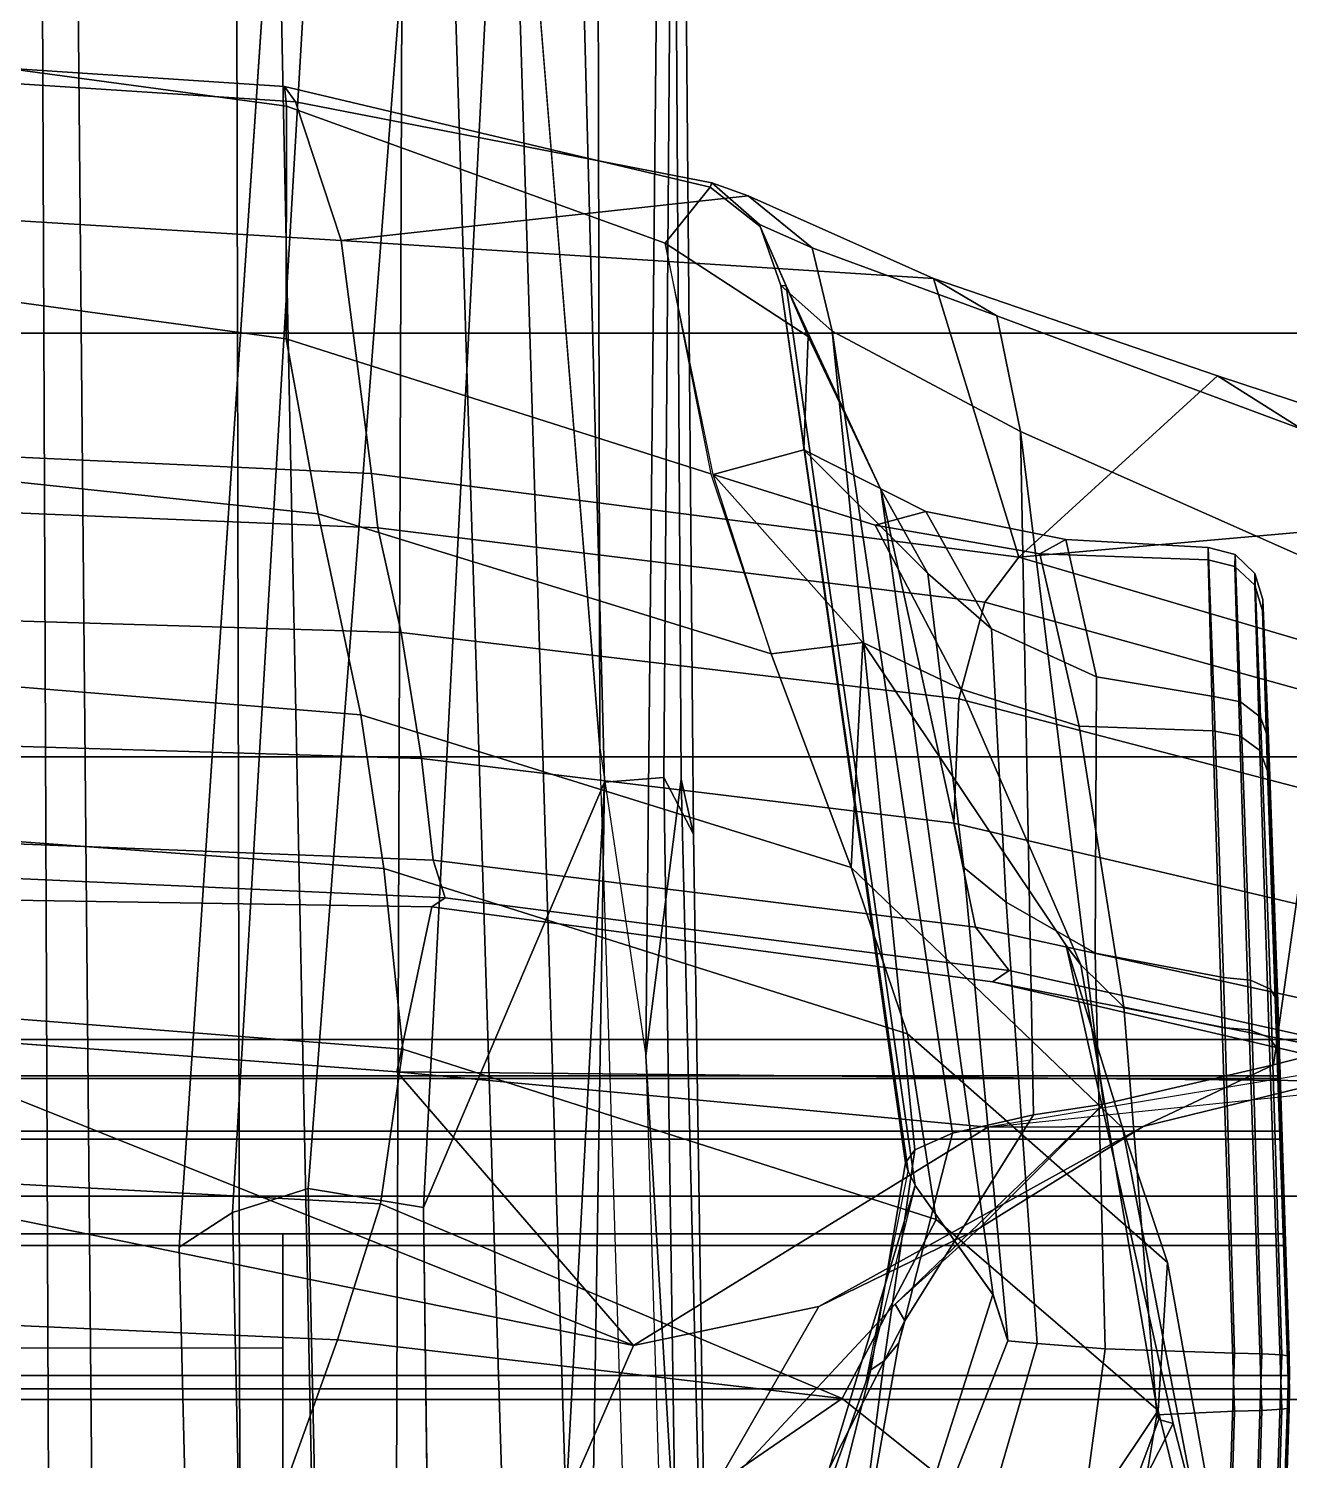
# Model space of a CAD drawing. Extents: x -14.5 to 14.5, y -12.2 to 16.5.
# Drawn here: x 0.127 to 0.995, y 10.612 to 11.598 of the extents above; entities that cross this region are included whole.
import ezdxf

# ---------------------------------------------------------------- set-up
doc = ezdxf.new("R2010")
doc.units = 0
doc.header["$MEASUREMENT"] = 0
for name, color, linetype in [('BASE', 253, 'Continuous'), ('FABRICBACK', 82, 'Continuous'), ('SEAT-FRAME', 253, 'Continuous')]:
    doc.layers.add(name, color=color, linetype=linetype)

msp = doc.modelspace()

# ---------------------------------------------------------------- linework, layer by layer
at = {"layer": 'BASE'}
for points in [[(0.2478900013470593, 2.1333653032749, 7.085042230486437), (0.4957033734084462, 2.059616532162011, 7.03385751870681), (0.2465388313036101, 14.26835936138463, 4.393414251403755), (0.1367189807757541, 14.23123980565077, 4.434443678313954)], [(0.7196497407209677, 2.077399278740813, 6.916789747575223), (0.3531707126361425, 13.7662903815928, 4.466401808659299), (0.2465388313036101, 14.26835936138463, 4.393414251403755), (0.4957033734084462, 2.059616532162011, 7.03385751870681)], [(0.1226995968996789, 2.163526475311073, 7.097346175942931), (0.2478900013470593, 2.1333653032749, 7.085042230486437), (0.1367189807757541, 14.23123980565077, 4.434443678313954), (0.0006598380487048416, 14.24908977631048, 4.440485442585469)], [(0.7196497407209677, 2.077399278740813, 6.916789747575223), (0.7534661102513951, 2.231927668957951, 6.844213937815226), (0.4567511273476157, 11.88046905733449, 4.803875592118146), (0.3531707126361425, 13.7662903815928, 4.466401808659299)], [(0.4509109208894984, 1.813248184352574, 6.010345677864649), (0.3482518869689102, 1.397997127873509, 4.566283941224896), (0.3888675337202017, 13.11630469765896, 3.441675238561032), (0.2302573195536297, 10.7590725288602, 4.233128316374888)], [(0.2903095949404815, 1.423063801336525, 4.44043403593534), (0.2671927196137176, 13.04925460849063, 3.355957120983675), (0.3888675337202017, 13.11630469765896, 3.441675238561032), (0.3482518869689102, 1.397997127873509, 4.566283941224896)], [(0.2903095949404815, 1.423063801336525, 4.44043403593534), (0.1765124483482623, 1.465201436992174, 4.372259426295926), (0.1306396501061045, 13.03331854695796, 3.300768374885109), (0.2671927196137176, 13.04925460849063, 3.355957120983675)], [(0.4567511273476157, 11.88046905733449, 4.803875592118146), (0.51997865014323, 11.10275366531926, 4.925034146290869), (0.5158771779790641, 13.04699271588595, 4.511028712487445)], [(0.51997865014323, 11.10275366531926, 4.925034146290869), (0.5517085707984961, 10.89077438925159, 4.941948911354444), (0.5710600852213474, 12.81306280022324, 4.491910875890056), (0.5158771779790641, 13.04699271588595, 4.511028712487445)], [(0, 1.465201436992174, 4.372259426295926), (0, 13.03853257375124, 3.286101786853777), (0.1306396501061045, 13.03331854695796, 3.300768374885109), (0.1765124483482623, 1.465201436992174, 4.372259426295926)], [(0.5517085707984961, 10.89077438925159, 4.941948911354444), (0.5761383146309527, 11.08136454451767, 4.84719706361048), (0.5719811725247155, 11.75050118279466, 4.687545802992503), (0.5710600852213474, 12.81306280022324, 4.491910875890056)], [(0.2669646952840594, 10.78286589914364, 4.43560230512017), (0.2302573195536297, 10.7590725288602, 4.233128316374888), (0.3095624266369441, 11.93768861325958, 3.837401777467932), (0.3267995645333031, 11.79819073666181, 4.231782351872567)], [(0.398594728475075, 10.78620337704274, 4.675404441968084), (0.3192566272197155, 10.79933184460822, 4.561216431831809), (0.4026739390183707, 11.88675795697804, 4.364611781854677), (0.4557988994772586, 11.89089274423281, 4.44705363072589)], [(0.398594728475075, 10.78620337704274, 4.675404441968084), (0.4557988994772586, 11.89089274423281, 4.44705363072589), (0.5038445308979362, 11.81935445907448, 4.511771143145694), (0.5232248688810159, 11.07926873493648, 4.691882744800381)], [(0.2669646952840594, 10.78286589914364, 4.43560230512017), (0.3267995645333031, 11.79819073666181, 4.231782351872567), (0.4026739390183707, 11.88675795697804, 4.364611781854677), (0.3192566272197155, 10.79933184460822, 4.561216431831809)], [(0.8006149674897642, 2.240939650157202, 6.790551326641634), (0.51997865014323, 11.10275366531926, 4.925034146290869), (0.4567511273476157, 11.88046905733449, 4.803875592118146), (0.7534661102513951, 2.231927668957951, 6.844213937815226)], [(0.5232248688810159, 11.07926873493648, 4.691882744800381), (0.5038445308979362, 11.81935445907448, 4.511771143145694), (0.5693156882873041, 11.77777438785449, 4.597393367548847), (0.5641631602035773, 11.08241047212948, 4.733477644861722)], [(0.5846145112552108, 11.04337700726865, 4.798721828297772), (0.5641631602035773, 11.08241047212948, 4.733477644861722), (0.5693156882873041, 11.77777438785449, 4.597393367548847), (0.5782458019248224, 11.75834662847234, 4.658191122898103)], [(0.5846145112552108, 11.04337700726865, 4.798721828297772), (0.5782458019248224, 11.75834662847234, 4.658191122898103), (0.5719811725247155, 11.75050118279466, 4.687545802992503), (0.5761383146309527, 11.08136454451767, 4.84719706361048)], [(0.5517085707984961, 10.89077438925159, 4.941948911354444), (0.8197235360613604, 2.236348640866993, 6.743529070636527), (0.8006149674897642, 2.240939650157202, 6.790551326641634), (0.51997865014323, 11.10275366531926, 4.925034146290869)], [(0.5641631602035773, 11.08241047212948, 4.733477644861722), (0.5774609854948949, 10.20251645431426, 4.922297730762153), (0.5067541967233069, 10.03681700359346, 4.902018795884914), (0.5232248688810159, 11.07926873493648, 4.691882744800381)], [(0.5641631602035773, 11.08241047212948, 4.733477644861722), (0.5846145112552108, 11.04337700726865, 4.798721828297772), (0.5977248443833787, 10.19130980459124, 4.963214952772574), (0.5774609854948949, 10.20251645431426, 4.922297730762153)], [(0.4165655895355371, 9.367495493459785, 4.971667770026016), (0.398594728475075, 10.78620337704274, 4.675404441968084), (0.5232248688810159, 11.07926873493648, 4.691882744800381), (0.4382201421476566, 9.49188674068671, 4.994762818506587)], [(0.5232248688810159, 11.07926873493648, 4.691882744800381), (0.5067541967233069, 10.03681700359346, 4.902018795884914), (0.4382201421476566, 9.49188674068671, 4.994762818506587)], [(0.6006810356985852, 10.07077307316695, 5.065581410563397), (0.5761383146309527, 11.08136454451767, 4.84719706361048), (0.5517085707984961, 10.89077438925159, 4.941948911354444), (0.6006810356985852, 10.07077307316695, 5.065581410563397)], [(0.5977248443833787, 10.19130980459124, 4.963214952772574), (0.5846145112552108, 11.04337700726865, 4.798721828297772), (0.5761383146309527, 11.08136454451767, 4.84719706361048), (0.6006810356985852, 10.07077307316695, 5.065581410563397)], [(0.6006810356985852, 10.07077307316695, 5.065581410563397), (0.5517085707984961, 10.89077438925159, 4.941948911354444), (0.8197235360613604, 2.236348640866993, 6.743529070636527), (0.8242082102015047, 2.232390328808833, 6.697270499962286)], [(0.5108464408995701, 1.927181138417154, 6.373218300833315), (0.4638273978100642, 1.916271065521698, 6.232114460714428), (0.2669646952840594, 10.78286589914364, 4.43560230512017), (0.3192566272197155, 10.79933184460822, 4.561216431831809)], [(0.5108464408995701, 1.927181138417154, 6.373218300833315), (0.3192566272197155, 10.79933184460822, 4.561216431831809), (0.398594728475075, 10.78620337704274, 4.675404441968084), (0.5102116337705525, 1.974617613391388, 6.515494113715675)], [(0.4509109208894984, 1.813248184352574, 6.010345677864649), (0.2302573195536297, 10.7590725288602, 4.233128316374888), (0.2669646952840594, 10.78286589914364, 4.43560230512017), (0.4638273978100642, 1.916271065521698, 6.232114460714428)]]:
    msp.add_3dface(points, dxfattribs=at)
at = {"layer": 'FABRICBACK'}
for points in [[(-6.7905376036029, 11.38847236868088, 39.21988010205726), (6.790537605263921, 11.38847236769038, 39.21988010205726), (5.78461578733743, 11.63926850825112, 39.42017501076097), (-5.784615785640312, 11.63926850909485, 39.42017501076097)], [(-6.7905376036029, 11.38847236868088, 39.21988010205726), (-7.79870041449567, 11.0966716575075, 38.9819967156661), (7.798700416113775, 11.09667165636967, 38.9819967156661), (6.790537605263921, 11.38847236769038, 39.21988010205726)], [(-8.385686063260323, 10.90206214470464, 38.79328580136203), (8.385686064850347, 10.90206214348149, 38.79328580136203), (7.798700416113775, 11.09667165636967, 38.9819967156661), (-7.79870041449567, 11.0966716575075, 38.9819967156661)], [(-8.385686063260323, 10.90206214470464, 38.79328580136203), (-8.684506175371439, 10.79406068994774, 38.6684935040802), (8.684506176946002, 10.79406068868104, 38.6684935040802), (8.385686064850347, 10.90206214348149, 38.79328580136203)], [(-9.04199877871963, 10.65401715055771, 38.47739420506551), (9.041998780273389, 10.65401714923894, 38.47739420506551), (8.684506176946002, 10.79406068868104, 38.6684935040802), (-8.684506175371439, 10.79406068994774, 38.6684935040802)], [(-9.04199877871963, 10.65401715055771, 38.47739420506551), (-9.283617345537095, 10.55223308487444, 38.31802327720524), (9.283617347076415, 10.55223308352049, 38.31802327720524), (9.041998780273389, 10.65401714923894, 38.47739420506551)]]:
    msp.add_3dface(points, dxfattribs=at)
at = {"layer": 'SEAT-FRAME'}
for points in [[(0.302952011645516, 11.55815324219316, 22.94178493554787), (0.3041623570934462, 11.5446984913662, 21.56993268412756), (0, 11.58588915562495, 21.56407213334282), (0, 11.57817293164919, 22.94575092865878)], [(0.3041623570934462, 11.5446984913662, 21.56993268412756), (0.3040442625882633, 11.38438243955949, 20.32247058001676), (0, 11.42577584809248, 20.31364256563992), (0, 11.58588915562495, 21.56407213334282)], [(0, 11.57817293164919, 22.94575092865878), (0, 11.56796286395877, 23.18344984916232), (0.3104687100303636, 11.54761412040307, 23.18370061103352), (0.302952011645516, 11.55815324219316, 22.94178493554787)], [(0.3104687100303636, 11.54761412040307, 23.18370061103352), (-1.693933882052079e-11, 11.56796286395775, 23.18344984916226), (2.048365490736614e-05, 11.47311986737486, 24.33452857887389), (0.3418185289629037, 11.45216829032995, 24.35488715993827)], [(0.5972641443612474, 11.49187667685658, 23.18438099373881), (0.5959568732808975, 11.48900473308527, 22.93480557490503), (0.302952011645516, 11.55815324219316, 22.94178493554787), (0.3104687100303636, 11.54761412040307, 23.18370061103352)], [(0.5959568732808975, 11.48900473308527, 22.93480557490503), (0.5649454431998038, 11.45048562359773, 21.57459002493206), (0.3041623570934462, 11.5446984913662, 21.56993268412756), (0.302952011645516, 11.55815324219316, 22.94178493554787)], [(0.3418185289629037, 11.45216829032995, 24.35488715993827), (0.6222995974818559, 11.48290273581375, 23.61271622987223), (0.5972641443612474, 11.49187667685658, 23.18438099373881), (0.3104687100303636, 11.54761412040307, 23.18370061103352)], [(0.5649454431998038, 11.45048562359773, 21.57459002493206), (0.5964554501916837, 11.29154896881641, 20.34238890455677), (0.3040442625882633, 11.38438243955949, 20.32247058001676), (0.3041623570934462, 11.5446984913662, 21.56993268412756)], [(0.6304723879372318, 11.46174961974435, 22.93739650857239), (0.6634152174171959, 11.38607632709494, 21.58115806490352), (0.5649454431998038, 11.45048562359773, 21.57459002493206), (0.5959568755897635, 11.48900473241429, 22.93480557503054)], [(0.6300791406391681, 11.46327783335192, 23.18352617465663), (0.6304723879372318, 11.46174961974435, 22.93739650857239), (0.5959568755897635, 11.48900473241429, 22.93480557503054), (0.5972641443612474, 11.49187667685658, 23.18438099373881)], [(0.6661885942795607, 11.44709812251028, 23.59946940348701), (0.6300791406391681, 11.46327783335192, 23.18352617465663), (0.5972641443612474, 11.49187667685658, 23.18438099373881), (0.6222995974818559, 11.48290273581375, 23.61271622987223)], [(0.3418185289629037, 11.45216829032995, 24.35488715993827), (0.7498544072743698, 11.42602610429083, 24.12269849235727), (0.6222995974818559, 11.48290273581375, 23.61271622987223)], [(0.7933349445660269, 11.40033114807034, 24.04297956926277), (0.6661885942795607, 11.44709812251028, 23.59946940348701), (0.6222995974818559, 11.48290273581375, 23.61271622987223), (0.7498544072743698, 11.42602610429083, 24.12269849235727)], [(0.3418185289629037, 11.45216829032995, 24.35488715993827), (2.048365490736614e-05, 11.47311986737486, 24.33452857887389), (-2.842170943040401e-12, 11.30855610522565, 25.47785534207955), (0.3627166440049336, 11.29179395808876, 25.51936594342183)], [(0.6800869626552526, 11.38973977272576, 23.58834697918999), (0.6447915748950663, 11.42126350063938, 23.18302579537098), (0.6300791406391681, 11.46327783335192, 23.18352617465663), (0.6661885942795607, 11.44709812251028, 23.59946940348701)], [(0.6447915748950663, 11.42126350063938, 23.18302579537098), (0.6483815755861997, 11.42096956956772, 22.94013500609802), (0.6304723879372318, 11.46174961974435, 22.93739650857239), (0.6300791406391681, 11.46327783335192, 23.18352617465663)], [(0.6483815755861997, 11.42096956956772, 22.94013500609802), (0.7136077832618639, 11.28072123842946, 21.59756952028644), (0.6634152174171959, 11.38607632709494, 21.58115806490352), (0.6304723879372318, 11.46174961974435, 22.93739650857239)], [(0.8086363234831992, 11.23407026816005, 25.66453630397527), (0.7498544072743698, 11.42602610429083, 24.12269849235727), (0.3418185289629037, 11.45216829032995, 24.35488715993827), (0.3627166440049336, 11.29179395808876, 25.51936594342183)], [(0.6634152174171959, 11.38607632709494, 21.58115806490352), (0.6605344165947145, 11.30813119947305, 20.67280673700557), (0.5979838990100461, 11.29114423286092, 20.34332906762725), (0.5649454431998038, 11.45048562359773, 21.57459002493206)], [(0.809779887099694, 11.32070774028443, 23.99677334518768), (0.6800869626552526, 11.38973977272576, 23.58834697918999), (0.6661885942795607, 11.44709812251028, 23.59946940348701), (0.7933349445660269, 11.40033114807034, 24.04297956926277)], [(0.3040442625882633, 11.38438243955949, 20.32247058001676), (0.3260437473923616, 11.26399644762421, 19.81651880660851), (0, 11.29848447264146, 19.80382718780007), (0, 11.42577584809248, 20.31364256563992)], [(0.6800869626552526, 11.38973977272576, 23.58834697918999), (0.7368944219409173, 10.82604131087004, 23.41867909971634), (0.7305883838344016, 10.81701983361813, 23.25742832754551), (0.6447915766208325, 11.42126350094634, 23.18302579517822)], [(0.7323453947640246, 10.81123912196722, 23.15401806121193), (0.737236071756854, 10.80135965961307, 22.97737467533361), (0.6483816752165694, 11.42096958858122, 22.94013501845129), (0.6447915766208325, 11.42126350094634, 23.18302579517822)], [(0.6447915766208325, 11.42126350094634, 23.18302579517822), (0.7305883838344016, 10.81701983361813, 23.25742832754551), (0.7323453947640246, 10.81123912196722, 23.15401806121193)], [(0.737236071756854, 10.80135965961307, 22.97737467533361), (0.7908101866617017, 10.72617892964348, 21.63316586430042), (0.713561758327387, 11.28082857641368, 21.59823455243608), (0.6483816753941483, 11.42096958868353, 22.94013500796038)], [(1.003868012932003, 11.32197967543868, 24.39200726835347), (0.7933349443164843, 11.40033114838366, 24.04297956943671), (0.7498544072743698, 11.42602610429083, 24.12269849235727), (0.9453877373895239, 11.35894231023326, 24.47748858119493)], [(0.8086363234831992, 11.23407026816005, 25.66453630397527), (0.9453877373895239, 11.35894231023326, 24.47748858119493), (0.7498544072743698, 11.42602610429083, 24.12269849235727)], [(1.031624377178105, 11.22210207607407, 24.35685848046845), (0.8097798956760016, 11.32070773675196, 23.99677336400507), (0.7933349443164843, 11.40033114838366, 24.04297956943671), (1.003868012932003, 11.32197967543868, 24.39200726835347)], [(0.8097798734047501, 11.32070773613646, 23.99677332765245), (0.8186834859386067, 10.85000046141556, 23.84695193058596), (0.7629479726886075, 10.83742764795898, 23.62222587916338), (0.6800869626552526, 11.38973977272576, 23.58834697918999)], [(0.6800869626552526, 11.38973977272576, 23.58834697918999), (0.7629479726886075, 10.83742764795898, 23.62222587916338), (0.7368944219409173, 10.82604131087004, 23.41867909971634)], [(0.5964554501916837, 11.29154896881641, 20.34238890455677), (0.6381205973838746, 11.16747886636205, 19.84842284450244), (0.3260437473923616, 11.26399644762421, 19.81651880660851), (0.3040442625882633, 11.38438243955949, 20.32247058001676)], [(0.713561758327387, 11.28082857641368, 21.59823455243608), (0.7459530725817558, 11.22287117661301, 20.98881193654759), (0.6605344165947145, 11.30813119947305, 20.67280673700557), (0.6634152174171959, 11.38607632709494, 21.58115806490352)], [(0.8086363234831992, 11.23407026816005, 25.66453630397527), (1.215676888829933, 11.27018869612925, 24.78105649343817), (0.9453877373895239, 11.35894231023326, 24.47748858119493)], [(1.281253856481499, 11.20973596289207, 24.6896103837781), (1.003868012932003, 11.32197967543868, 24.39200726835347), (0.9453877373895239, 11.35894231023326, 24.47748858119493), (1.215676888829933, 11.27018869612925, 24.78105649343817)], [(1.031624377178105, 11.22210207607407, 24.35685848046845), (0.9839016033891426, 10.88457917381879, 24.21252562099048), (0.8668769881002163, 10.8573677921836, 23.97879214312351), (0.8097798956760016, 11.32070773675196, 23.99677336400507)], [(0.8097798956760016, 11.32070773675196, 23.99677336400507), (0.8668769881002163, 10.8573677921836, 23.97879214312351), (0.8186834859386067, 10.85000046141556, 23.84695193058596)], [(0.362713467933645, 11.29178963879195, 25.51936601478585), (-2.842170943040401e-12, 11.30855610522855, 25.47785534208001), (-2.387423592153937e-12, 11.26953132171781, 25.55516288539204), (0.3670595930653917, 11.2544476107056, 25.59884510234141)], [(0.5979838990100461, 11.29114423286092, 20.34332906762725), (0.6605344165947145, 11.30813119947305, 20.67280673700557), (0.7444662893175291, 11.26562621382072, 20.64867575957268), (0.7096875596953396, 11.25617216301112, 20.35946992147095)], [(0.6605344165947145, 11.30813119947305, 20.67280673700557), (0.7459530725817558, 11.22287117661301, 20.98881193654759), (0.7897881459954306, 11.18482250754016, 20.93333528130793), (0.7444662893175291, 11.26562621382072, 20.64867575957268)], [(0.3260437473923616, 11.26399644762421, 19.81651880660851), (0.3553943237183717, 11.12560600656758, 19.3854763186757), (0, 11.15458754256201, 19.37174792238525), (0, 11.29848447264146, 19.80382718780007)], [(0.8086149545628132, 11.23403729279289, 25.66456256558897), (0.362713467933645, 11.29178963879195, 25.51936601478585), (0.3670595930653917, 11.2544476107056, 25.59884510234141), (0.7852612895864013, 11.2031049538877, 25.74188296233663)], [(0.7012316900210749, 11.1754545590735, 20.04515416388878), (0.5979838990100461, 11.29114423286092, 20.34332906762725), (0.7096875596953396, 11.25617216301112, 20.35946992147095), (0.7688718999230559, 11.14333142546059, 20.10679337381831)], [(0.7012316900210749, 11.1754545590735, 20.04515416388878), (0.6381205973838746, 11.16747886636205, 19.84842284450244), (0.5979838990100461, 11.29114423286092, 20.34332906762725)], [(0.7908101866617017, 10.72617892964348, 21.63316586430042), (0.8010279071542072, 10.69444261721503, 21.39215407360885), (0.770645851679717, 11.02053254994712, 21.25968281659468), (0.713561758327387, 11.28082857641368, 21.59823455243608)], [(0.713561758327387, 11.28082857641368, 21.59823455243608), (0.770645851679717, 11.02053254994712, 21.25968281659468), (0.7459530725817558, 11.22287117661301, 20.98881193654759)], [(0.3670595930653917, 11.2544476107056, 25.59884510234141), (-2.387423592153937e-12, 11.26953132171781, 25.55516288539204), (-1.023181539494544e-12, 11.19369486361859, 25.59690888267474), (0.3832738156236246, 11.18217262105378, 25.64707217394445)], [(0.8086363234831992, 11.23407026816005, 25.66453630397527), (1.139131753390473, 11.13682318466033, 25.91402823618304), (1.547401153032752, 11.11072428518639, 25.07667395189671), (1.215676888829933, 11.27018869612925, 24.78105649343817)], [(0.6381205973838746, 11.16747886636205, 19.84842284450244), (0.6931780144486765, 11.02037693784712, 19.4283972518364), (0.3553943237183717, 11.12560600656758, 19.3854763186757), (0.3260437473923616, 11.26399644762421, 19.81651880660851)], [(0.7096875596953396, 11.25617216301112, 20.35946992147095), (0.7444662893175291, 11.26562621382072, 20.64867575957268), (0.8409171505426798, 11.24632344756895, 20.65687841092037), (0.8230522039212929, 11.23634934631684, 20.38677166258972)], [(0.7444662893175291, 11.26562621382072, 20.64867575957268), (0.7897881459954306, 11.18482250754016, 20.93333528130793), (0.8620296093245088, 11.15166103933927, 20.91134793763521), (0.8409171505426798, 11.24632344756895, 20.65687841092037)], [(0.7852612895864013, 11.2031049538877, 25.74188296233663), (0.3670595930653917, 11.2544476107056, 25.59884510234141), (0.3832738156236246, 11.18217262105378, 25.64707217394445), (0.7672409734338999, 11.13650209146425, 25.79424825801416)], [(0.7688718999230559, 11.14333142546059, 20.10679337381831), (0.7096875596953396, 11.25617216301112, 20.35946992147095), (0.8230522039212929, 11.23634934631684, 20.38677166258972), (0.8501247431731827, 11.11768752266454, 20.15303197186742)], [(0.8230522039212929, 11.23634934631684, 20.38677166258972), (0.8409171505426798, 11.24632344756895, 20.65687841092037), (0.9390681652732837, 11.24069563038512, 20.66701669284325), (0.9388746472907314, 11.23226352140125, 20.41011738156416)], [(0.8409171505426798, 11.24632344756895, 20.65687841092037), (0.8620296093245088, 11.15166103933927, 20.91134793763521), (0.9428426272590968, 11.13818334693201, 20.90275301538114), (0.9390681652732837, 11.24069563038512, 20.66701669284325)], [(0.9575040133193511, 11.23598274024243, 20.66595892443493), (0.9573067071524974, 11.22762970548899, 20.411459358999), (0.9388744130085342, 11.23226944986192, 20.4101225144158), (0.9390680206886373, 11.24069673742042, 20.66701773854246)], [(0.9613491689864873, 11.13449941264059, 20.89955129992111), (0.9575040133193511, 11.23598274024243, 20.66595892443493), (0.9390680206886373, 11.24069673742042, 20.66701773854246), (0.9428424663223041, 11.13818833878054, 20.90275853637272)], [(1.139131753390473, 11.13682318466033, 25.91402823618304), (0.8086149545628132, 11.23403729279289, 25.66456256558897), (0.7852612895864013, 11.2031049538877, 25.74188296233663), (1.105021042404076, 11.11459593328573, 25.9806136727652)], [(0.8501247431731827, 11.11768752266454, 20.15303197186742), (0.8230522039212929, 11.23634934631684, 20.38677166258972), (0.9388746472907314, 11.23226352140125, 20.41011738156416), (0.9423011281729146, 11.11444586615778, 20.18151179227337)], [(0.9573067071524974, 11.22762970548899, 20.411459358999), (0.9607966713925293, 11.11100853194137, 20.18497346733338), (0.9422996255995031, 11.11448970036065, 20.18155278473196), (0.9388744130085342, 11.23226944986192, 20.4101225144158)], [(0.9712062282663396, 11.22299315246471, 20.66336065772398), (0.9710082737130961, 11.21483809783689, 20.41488106263202), (0.9573067071524974, 11.22762970548899, 20.411459358999), (0.9575040133193511, 11.23598274024243, 20.66595892443493)], [(0.975062560859385, 11.12390407020632, 20.89142254491392), (0.9712062282663396, 11.22299315246471, 20.66336065772398), (0.9575040133193511, 11.23598274024243, 20.66595892443493), (0.9613491689864873, 11.13449941264059, 20.89955129992111)], [(0.770645851679717, 11.02053254994712, 21.25968281659468), (0.7998628587172334, 10.99652982906429, 21.17101710557446), (0.7897881459954306, 11.18482250754016, 20.93333528130793), (0.7459530725817558, 11.22287117661301, 20.98881193654759)], [(0.9710082737130961, 11.21483809783689, 20.41488106263202), (0.9745085681715864, 11.10096947245688, 20.19375776845348), (0.9607966713925293, 11.11100853194137, 20.18497346733338), (0.9573067071524974, 11.22762970548899, 20.411459358999)], [(0.9764625720981712, 11.1971772664636, 20.41950952970186), (0.9710082737130961, 11.21483809783689, 20.41488106263202), (0.9712062282663396, 11.22299315246471, 20.66336065772398), (0.9766563774446695, 11.20506294007168, 20.65989002435796)], [(0.9766563774446695, 11.20506294007168, 20.65989002435796), (0.9712062282663396, 11.22299315246471, 20.66336065772398), (0.975062560859385, 11.12390407020632, 20.89142254491392), (0.9804307874441065, 11.10914626428348, 20.88047744501367)], [(1.153183383370674, 10.927687042076, 24.46463137640259), (0.9839016033891426, 10.88457917381879, 24.21252562099048), (1.031624377178105, 11.22210207607407, 24.35685848046845)], [(0.9764625720981712, 11.1971772664636, 20.41950952970186), (0.9798880473754821, 11.08696934405873, 20.20563342607139), (0.9745085681715864, 11.10096947245688, 20.19375776845348), (0.9710082737130961, 11.21483809783689, 20.41488106263202)], [(1.105021042404076, 11.11459593328573, 25.9806136727652), (0.7852612895864013, 11.2031049538877, 25.74188296233663), (0.7672409734338999, 11.13650209146425, 25.79424825801416), (1.085596740657877, 11.05359698257377, 26.02532002986996)], [(0.9764630201536875, 11.19716127275058, 20.41945333257863), (0.9766563774388715, 11.20506294023915, 20.65989002437524), (0.9879773163140726, 10.87700239888193, 20.59973098494012), (0.9878630368107224, 10.87503976885318, 20.50603550105942)], [(0.9766563774388715, 11.20506294023915, 20.65989002437524), (0.9804307902491018, 11.10914618257232, 20.88047738515704), (0.9894704964610241, 10.83896611183809, 20.68536874018119), (0.9879773163140726, 10.87700239888193, 20.59973098494012)], [(0.3832738156236246, 11.18217262105378, 25.64707217394445), (-1.023181539494544e-12, 11.19369486361859, 25.59690888267474), (1.4210854715202e-12, 11.10752999346209, 25.58842394170463), (0.3971954473071264, 11.09539932761493, 25.64780175564331)], [(0.9798880653916058, 11.08696885025012, 20.20563384026369), (0.9764630201536875, 11.19716127275058, 20.41945333257863), (0.9878630368107224, 10.87503976885318, 20.50603550105942), (0.9891494091805271, 10.83344884735607, 20.42206332076913)], [(0.7672409734338999, 11.13650209146425, 25.79424825801416), (0.3832738156236246, 11.18217262105378, 25.64707217394445), (0.3971954473071264, 11.09539932761493, 25.64780175564331), (0.763827066120939, 11.05105286811124, 25.8025958994829)], [(0.7998628587172334, 10.99652982906429, 21.17101710557446), (0.8611555682908261, 10.96132677252933, 21.1044587522027), (0.8620296093245088, 11.15166103933927, 20.91134793763521), (0.7897881459954306, 11.18482250754016, 20.93333528130793)], [(0.7012316900210749, 11.1754545590735, 20.04515416388878), (0.6931780144486765, 11.02037693784808, 19.42839725183902), (0.6381205973838746, 11.16747886636205, 19.84842284450244)], [(0.8411897623362847, 10.96663807009151, 19.81941470652183), (0.8799187651897, 10.841052638831, 19.45429673777252), (0.6931780144486765, 11.02037693784808, 19.42839725183902), (0.7012316900210749, 11.1754545590735, 20.04515416388878)], [(0.7012316900210749, 11.1754545590735, 20.04515416388878), (0.7688718999230559, 11.14333142546059, 20.10679337381831), (0.8512911358803308, 10.95341156261009, 19.90408792512116), (0.8411897623362847, 10.96663807009151, 19.81941470652183)], [(0.3553943237183717, 11.12560600656855, 19.38547631867513), (0.3712570274188352, 11.0198174870302, 19.13638731621776), (0, 11.04714339057841, 19.12566780685412), (0, 11.1545875425611, 19.37174792238542)], [(0.8620296093245088, 11.15166103933927, 20.91134793763521), (0.8611555682908261, 10.96132677252933, 21.1044587522027), (0.9494672106031885, 10.94456663485789, 21.07177352964916), (0.9428426272590968, 11.13818334693201, 20.90275301538114)], [(0.7688718999230559, 11.14333142546059, 20.10679337381831), (0.8501247431731827, 11.11768752266454, 20.15303197186742), (0.8809957941627431, 10.924303300671, 19.98003446085713), (0.8512911358803308, 10.95341156261009, 19.90408792512116)], [(1.085596740657877, 11.05359698257377, 26.02532002986996), (0.7672409734338999, 11.13650209146425, 25.79424825801416), (0.763827066120939, 11.05105286811124, 25.8025958994829), (1.083495323673333, 10.97570920371226, 26.03012516432821)], [(0.9681014620398969, 10.94273711012067, 21.06715242954638), (0.9613491689864873, 11.13449941264059, 20.89955129992111), (0.9428424663223041, 11.13818833878054, 20.90275853637272), (0.9494670648914507, 10.94457436470765, 21.07178206196457)], [(0.975062560859385, 11.12390407020632, 20.89142254491392), (0.9613491689864873, 11.13449941264059, 20.89955129992111), (0.9681014620398969, 10.94273711012067, 21.06715242954638), (0.9818350712597521, 10.93667327478067, 21.05504167668303)], [(0.693178014448165, 11.02037693784712, 19.42839725183936), (0.7320113143895242, 10.90594436132801, 19.16334619423046), (0.3712570274188352, 11.0198174870302, 19.13638731621776), (0.3553943237183717, 11.12560600656855, 19.38547631867513)], [(0.9804307874441065, 11.10914626428348, 20.88047744501367), (0.975062560859385, 11.12390407020632, 20.89142254491392), (0.9818350712597521, 10.93667327478067, 21.05504167668303), (0.9870558799493665, 10.927977500765, 21.03863466545195)], [(0.8501247431731827, 11.11768752266454, 20.15303197186742), (0.9423011281729146, 11.11444586615778, 20.18151179227337), (0.9486799929325684, 10.91020188046394, 20.025606718104), (0.8809957941627431, 10.924303300671, 19.98003446085713)], [(0.9672993942265293, 10.90866321736092, 20.03033312392503), (0.9486798576787123, 10.91020164305189, 20.02560641524977), (0.9422996255995031, 11.11448970036065, 20.18155278473196), (0.9607966713925293, 11.11100853194137, 20.18497346733338)], [(0.3971954473071264, 11.09539932761493, 25.64780175564331), (1.4210854715202e-12, 11.10752999346209, 25.58842394170463), (0, 11.04126759610836, 25.53269787510052), (0.4053199612935714, 11.02549470105032, 25.59521501204736)], [(0.981030574269198, 10.90340731143169, 20.04279219733823), (0.9672993942265293, 10.90866321736092, 20.03033312392503), (0.9607966713925293, 11.11100853194137, 20.18497346733338), (0.9745085681715864, 11.10096947245688, 20.19375776845348)], [(0.9804307902491018, 11.10914618257232, 20.88047738515704), (0.9870555878810592, 10.92798555277705, 21.03862886007673), (0.9920587214231205, 10.76816427092604, 20.74671550980119), (0.9894704964610241, 10.83896611183809, 20.68536874018119)], [(0.763827066120939, 11.05105286811124, 25.8025958994829), (0.3971954473071264, 11.09539932761493, 25.64780175564331), (0.4053199612935714, 11.02549470105032, 25.59521501204736), (0.7788144698249653, 10.97928739972849, 25.75773799505058)], [(0.9862683851671363, 10.89581367154733, 20.05971293144128), (0.981030574269198, 10.90340731143169, 20.04279219733823), (0.9745085681715864, 11.10096947245688, 20.19375776845348), (0.9798880473754821, 11.08696934405873, 20.20563342607139)], [(0.9862683852091436, 10.8958136706384, 20.05971293346195), (0.9798880653916058, 11.08696885025012, 20.20563384026369), (0.9891494091805271, 10.83344884735607, 20.42206332076913), (0.9915918146504055, 10.76013594119831, 20.36373456791458)], [(0.3712570274188352, 11.0198174870302, 19.13638731621776), (0.3844210176093839, 10.89542955681964, 18.85258435007009), (0, 10.92548558154806, 18.85161662506559), (0, 11.04714339057841, 19.12566780685412)], [(1.083495323673333, 10.97570920371226, 26.03012516432821), (0.763827066120939, 11.05105286811124, 25.8025958994829), (0.7788144698249653, 10.97928739972849, 25.75773799505058), (1.10137157461827, 10.90875621806686, 25.99421532827753)], [(0.4053199612935714, 11.02549470105032, 25.59521501204736), (0, 11.04126759610836, 25.53269787510052), (0, 11.0181047952143, 25.44927245937001), (0.4134096058102159, 10.99944064172348, 25.51145627106283)], [(0.7788144698249653, 10.97928739972849, 25.75773799505058), (0.4053199612935714, 11.02549470105032, 25.59521501204736), (0.4134096058102159, 10.99944064172348, 25.51145627106283), (0.8020157614452614, 10.94942761090743, 25.68022796206995)], [(-0.0003038302539835058, 10.99983908548683, 25.00551702110309), (0.4043028619206552, 10.99336049219369, 25.00081781783214), (0.4134096058102159, 10.99944064172348, 25.51145627106283), (0, 11.01810479521379, 25.44927245937001)], [(0.7320113143895242, 10.90594436132801, 19.16334619423046), (0.7515647633092613, 10.77794389632095, 18.89882486207776), (0.3844210176093839, 10.89542955681964, 18.85258435007009), (0.3712570274188352, 11.0198174870302, 19.13638731621776)], [(0.7320113143895242, 10.90594436132801, 19.16334619423046), (0.6931780144486765, 11.02037693784712, 19.4283972518364), (0.8799187651897, 10.841052638831, 19.45429673777252), (0.91092516260926, 10.7483515558074, 19.19319041970775)], [(0.8211217500735302, 10.69273144922715, 21.28784124233798), (0.7998628587172334, 10.99652982906429, 21.17101710557446), (0.770645851679717, 11.02053254994712, 21.25968281659468), (0.8010279071542072, 10.69444261721503, 21.39215407360885)], [(-5.522121409740066e-05, 10.90817770019436, 24.5729784362774), (0.3801375675492977, 10.87973289105463, 24.50764522197628), (0.4043028619206552, 10.99336049219369, 25.00081781783214), (-0.0003038302539835058, 10.99983908548683, 25.00551702110309)], [(0.4043028619206552, 10.99336049219369, 25.00081781783214), (0.7905050872458332, 10.94166577268578, 25.0272423829384), (0.8020157614452614, 10.94942761090743, 25.68022796206995), (0.4134096058102159, 10.99944064172348, 25.51145627106283)], [(0.8680453430323496, 10.68895112437735, 21.1928002560725), (0.8611555682908261, 10.96132677252933, 21.1044587522027), (0.7998628587172334, 10.99652982906429, 21.17101710557446), (0.8211217500735302, 10.69273144922715, 21.28784124233798)], [(0.3801375675492977, 10.87973289105463, 24.50764522197628), (1.088277868586829, 10.87292735276202, 24.66230003948456), (0.7905050872458332, 10.94166577268578, 25.0272423829384), (0.4043028619206552, 10.99336049219369, 25.00081781783214)], [(1.10137157461827, 10.90875621806686, 25.99421532827753), (0.7788144698249653, 10.97928739972849, 25.75773799505058), (0.8020157614452614, 10.94942761090743, 25.68022796206995), (1.132718497080305, 10.87659619952024, 25.93037140949642)], [(0.8411897623362847, 10.96663807009151, 19.81941470652183), (0.8512911358803308, 10.95341156261009, 19.90408792512116), (0.904939258332206, 10.64025627171361, 19.81505572541849), (0.9148095403754724, 10.63757069842723, 19.72241071659684)], [(0.9148095403754724, 10.63757069842723, 19.72241071659684), (0.9320699027384194, 10.57111872602042, 19.47714635501907), (0.8799187651897, 10.841052638831, 19.45429673777252), (0.8411897623362847, 10.96663807009151, 19.81941470652183)], [(0.9571994554376033, 10.68592217707857, 21.14187715303152), (0.9494672106031885, 10.94456663485789, 21.07177352964916), (0.8611555682908261, 10.96132677252933, 21.1044587522027), (0.8680453430323496, 10.68895112437735, 21.1928002560725)], [(0.8020157614452614, 10.94942761090743, 25.68022796206995), (0.7905050872458332, 10.94166577268578, 25.0272423829384), (1.5420255973753, 10.79351715753921, 25.09158534006318), (1.132718497080305, 10.87659619951921, 25.93037140949636)], [(0.8512911358803308, 10.95341156261009, 19.90408792512116), (0.8809957941627431, 10.924303300671, 19.98003446085713), (0.9036920101794976, 10.64358835759305, 19.90804016502662), (0.904939258332206, 10.64025627171361, 19.81505572541849)], [(0.9759948144869668, 10.68542174981997, 21.13685157995596), (0.9681014620398969, 10.94273711012067, 21.06715242954638), (0.9494670648914507, 10.94457436470765, 21.07178206196457), (0.9571994554376033, 10.68592217707857, 21.14187715303152)], [(1.5420255973753, 10.79351715753921, 25.09158534006318), (0.7905050872458332, 10.94166577268578, 25.0272423829384), (1.088277868586829, 10.87292735276202, 24.66230003948456)], [(0.9818350712597521, 10.93667327478067, 21.05504167668303), (0.9681014620398969, 10.94273711012067, 21.06715242954638), (0.9759948144869668, 10.68542174981997, 21.13685157995596), (0.9897609913675751, 10.68471444775241, 21.12311135351896)], [(0.9870558799493665, 10.927977500765, 21.03863466545195), (0.9818350712597521, 10.93667327478067, 21.05504167668303), (0.9897609913675751, 10.68471444775241, 21.12311135351896), (0.9948113047719289, 10.68398655628846, 21.10433190732155)], [(0.3844210176093839, 10.89542955681964, 18.85258435007009), (0.368950702369375, 10.78880884833984, 18.65358732441328), (0, 10.8088440700501, 18.64140004979245), (0, 10.92548558154806, 18.85161662506559)], [(1.112862964436772, 10.89559112735662, 24.55318741234285), (0.8942353667927136, 10.8419792541282, 24.30055746006232), (0.9839016033891426, 10.88457917381879, 24.21252562099048), (1.153183383370674, 10.927687042076, 24.46463137640259)], [(0.9870555878810592, 10.92798555277705, 21.03862886007673), (0.9948113047786364, 10.683986556288, 21.10433190732155), (0.9949890399576589, 10.670515545483, 20.77232735013811), (0.9920587214231205, 10.76816427092604, 20.74671550980119)], [(0.8809957941627431, 10.924303300671, 19.98003446085713), (0.9486799929325684, 10.91020188046394, 20.025606718104), (0.9571994550875615, 10.6460911626541, 19.97268767347302), (0.9036920101794976, 10.64358835759305, 19.90804016502662)], [(5.522121409740066e-05, 10.90817770019436, 24.5729784362774), (-0.3801375675493546, 10.87973289105463, 24.50764522197628), (0.5432175726459718, 10.69133215368691, 24.14214068246051)], [(5.522121409740066e-05, 10.90817770019436, 24.5729784362774), (0.5432175726459718, 10.69133215368691, 24.14214068246051), (0.3801375675492977, 10.87973289105463, 24.50764522197628)], [(0.7515647633092613, 10.77794389632095, 18.89882486207776), (0.7320113143895242, 10.90594436132801, 19.16334619423046), (0.91092516260926, 10.7483515558074, 19.19319041970775), (0.9044509865007626, 10.64645227062954, 18.92516255715694)], [(0.9759948243704457, 10.6465913368894, 19.97771320907563), (0.9571994550875615, 10.6460911626541, 19.97268767347302), (0.9486798576787123, 10.91020164305189, 20.02560641524977), (0.9672993942265293, 10.90866321736092, 20.03033312392503)], [(0.9897609946369812, 10.6472987935399, 19.99145343700346), (0.9759948243704457, 10.6465913368894, 19.97771320907563), (0.9672993942265293, 10.90866321736092, 20.03033312392503), (0.981030574269198, 10.90340731143169, 20.04279219733823)], [(0.7515647633092613, 10.77794389632095, 18.89882486207776), (0.686887662463505, 10.65487057647272, 18.641141592102), (0.368950702369375, 10.78880884833984, 18.65358732441328), (0.3844210176093839, 10.89542955681964, 18.85258435007009)], [(1.074841394506279, 10.88941869367113, 24.64826707352248), (0.7872379491848278, 10.84157562278625, 24.38058761457515), (0.8942353667927136, 10.8419792541282, 24.30055746006232), (1.112862964436772, 10.89559112735662, 24.55318741234285)], [(0.9948113047714742, 10.64802678112869, 20.0102328777381), (0.9897609946369812, 10.6472987935399, 19.99145343700346), (0.981030574269198, 10.90340731143169, 20.04279219733823), (0.9862683851671363, 10.89581367154733, 20.05971293144128)], [(0.9948113047719289, 10.64802678112869, 20.0102328777381), (0.9862683852091436, 10.8958136706384, 20.05971293346195), (0.9915918146504055, 10.76013594119831, 20.36373456791458), (0.9949890399576589, 10.66149779212628, 20.3422374382001)], [(0.9894704964610241, 10.83896611183809, 20.68536874018119), (-0.9894704964610241, 10.83896611183809, 20.68536874018119), (-0.9879773163141863, 10.87700239888193, 20.59973098494012), (0.9879773163140726, 10.87700239888193, 20.59973098494012)], [(-0.9878630368107224, 10.87503976885318, 20.50603550105942), (0.9878630368107224, 10.87503976885318, 20.50603550105942), (0.9879773163140726, 10.87700239888193, 20.59973098494012), (-0.9879773163141863, 10.87700239888193, 20.59973098494012)], [(-0.5432175725939601, 10.69133215378639, 24.14214068260881), (0.4179093749993399, 10.40403065258823, 23.98651774152077), (0.5432175726459718, 10.69133215368691, 24.14214068246051), (-0.3801375675493546, 10.87973289105463, 24.50764522197628)], [(1.088277868586829, 10.87292735276202, 24.66230003948456), (0.3801375675492977, 10.87973289105463, 24.50764522197628), (0.7872379491848278, 10.84157562278625, 24.38058761457515)], [(0.3801375675492977, 10.87973289105463, 24.50764522197628), (0.5432175725939032, 10.69133215378639, 24.14214068260881), (0.7872379491848278, 10.84157562278625, 24.38058761457515)], [(0.8942353667927136, 10.8419792541282, 24.30055746006232), (0.7814977050244352, 10.77210296992172, 24.04255832402916), (0.8668769880630407, 10.85736779224487, 23.97879214286152), (0.9839016033891426, 10.88457917381879, 24.21252562099048)], [(0.9878630368107224, 10.87503976885318, 20.50603550105942), (-0.9878630368107224, 10.87503976885318, 20.50603550105942), (-0.9891494091806408, 10.83344884735607, 20.42206332076913), (0.9891494091805271, 10.83344884735607, 20.42206332076913)], [(0.7814977050244352, 10.77210296992172, 24.04255832402916), (0.7233275712586078, 10.71973922184543, 23.98611506774981), (0.8668769880630407, 10.85736779224487, 23.97879214286152), (0.8668769881002163, 10.8573677921836, 23.97879214312351)], [(0.7233275712586078, 10.71973922184543, 23.98611506774981), (0.7300044693942027, 10.70829283347206, 23.85327460106444), (0.8186834859386067, 10.85000046141556, 23.84695193058596), (0.8668769880630407, 10.85736779224487, 23.97879214286152)], [(0.7300044693942027, 10.70829283347206, 23.85327460106444), (0.7260372052065804, 10.69317388101689, 23.62334831988946), (0.7629479726886075, 10.83742764795898, 23.62222587916338), (0.8186834859386067, 10.85000046141556, 23.84695193058596)], [(-0.9894704964610241, 10.83896611183809, 20.68536874018119), (0.9894704964610241, 10.83896611183809, 20.68536874018119), (0.9920587214231205, 10.76816427092604, 20.74671550980119), (-0.9920587214231773, 10.76816427092604, 20.74671550980119)], [(0.7872379491848278, 10.84157562278625, 24.38058761457515), (0.5432175725939032, 10.69133215378639, 24.14214068260881), (0.6709691123810444, 10.71818763307135, 24.10193773440542), (0.8942353667927136, 10.8419792541282, 24.30055746006232)], [(0.8942353667927136, 10.8419792541282, 24.30055746006232), (0.6709691123810444, 10.71818763307135, 24.10193773440542), (0.7814977050244352, 10.77210296992172, 24.04255832402916)], [(0.7260372052065804, 10.69317388101689, 23.62334831988946), (0.7157510133775418, 10.68061387658508, 23.42514901094822), (0.7368944219409173, 10.82604131087004, 23.41867909971634), (0.7629479726886075, 10.83742764795898, 23.62222587916338)], [(0.91092516260926, 10.7483515558074, 19.19319041970775), (0.8799187651897, 10.841052638831, 19.45429673777252), (0.9320699027384194, 10.57111872602042, 19.47714635501907), (0.9514016488868151, 10.52408719120473, 19.22685943615411)], [(-0.9915918146504055, 10.76013594119831, 20.36373456791458), (0.9915918146504055, 10.76013594119831, 20.36373456791458), (0.9891494091805271, 10.83344884735607, 20.42206332076913), (-0.9891494091806408, 10.83344884735607, 20.42206332076913)], [(0.7157510133775418, 10.68061387658508, 23.42514901094822), (0.7065639714735426, 10.67455674376606, 23.24977420562251), (0.7305883838339469, 10.81701983361575, 23.25742832753579), (0.7368944219409173, 10.82604131087004, 23.41867909971634)], [(0.7065639714735426, 10.67455674376606, 23.24977420562251), (0.7034280515109685, 10.66666624582274, 23.13780871868337), (0.7323453947640246, 10.81123912196722, 23.15401806121193), (0.7305883838339469, 10.81701983361575, 23.25742832753579)], [(0.3394779468735578, 10.6951486786989, 18.51526788534906), (-3.279865268268622e-11, 10.71041170973501, 18.49345613537329), (0, 10.8088440700501, 18.64140004979245), (0.368950702369375, 10.78880884833984, 18.65358732441328)], [(0.7323453947640246, 10.81123912196722, 23.15401806121193), (0.7372360723288125, 10.8013596585111, 22.97737465562315), (0.7372360723288125, 10.8013596585111, 22.97737465562315), (0.7034280515109685, 10.66666624582274, 23.13780871868337)], [(0.6541032089622831, 10.52794871056102, 23.11855720953869), (0.6560021411911521, 10.53352313188481, 22.8831711495616), (0.7372360723288125, 10.8013596585111, 22.97737465562315), (0.7034280515109685, 10.66666624582274, 23.13780871868337)], [(0.6560021411911521, 10.53352313188481, 22.8831711495616), (0.7004932346503097, 10.44255884132355, 21.59840059761959), (0.7906976463463025, 10.72630400743873, 21.63538997168311), (0.7372360723288125, 10.8013596585111, 22.97737465562315)], [(0.368950702369375, 10.78880884833984, 18.65358732441328), (0.686887662463505, 10.65487057647272, 18.641141592102), (0.3394779468735578, 10.6951486786989, 18.51526788534906), (0.686887662463505, 10.65487057647272, 18.641141592102)], [(0.368950702369375, 10.78880884833984, 18.65358732441328), (0.686887662463505, 10.65487057647272, 18.641141592102), (0.3394779468735578, 10.6951486786989, 18.51526788534906)], [(0.686887662463505, 10.65487057647272, 18.641141592102), (0.7515647633092613, 10.77794389632095, 18.89882486207776), (0.9044509865007626, 10.64645227062954, 18.92516255715694), (0.8324206537525924, 10.53869572048933, 18.67122505308478)], [(-0.9949890399576589, 10.670515545483, 20.77232735013811), (-0.9920587214231773, 10.76816427092604, 20.74671550980119), (0.9920587214231205, 10.76816427092604, 20.74671550980119), (0.9949890399576589, 10.670515545483, 20.77232735013811)], [(0.301810876126126, 10.60475943286463, 18.37581023302724), (-0.3071059464181758, 10.60475943286463, 18.37581023302724), (-0.3071059464181758, 10.76829284739136, 18.71427305949928), (0.301810876126126, 10.76829284739136, 18.71427305949928)], [(0.301810876126126, 10.53545839181515, 18.43470683681133), (0.301810876126126, 10.60475943286463, 18.37581023302724), (0.301810876126126, 10.76829284739136, 18.71427305949928), (0.301810876126126, 10.68939423474114, 18.74020849007118)], [(0.6709691123810444, 10.71818763307135, 24.10193773440542), (0.5882628901730413, 10.57463340247597, 23.97243143327236), (0.7233275712586078, 10.71973922184543, 23.98611506774981), (0.7814977050244352, 10.77210296992172, 24.04255832402916)], [(0.9915918146504055, 10.76013594119831, 20.36373456791458), (-0.9915918146504055, 10.76013594119831, 20.36373456791458), (-0.9949890399576589, 10.66149779212628, 20.3422374382001), (0.9949890399576589, 10.66149779212628, 20.3422374382001)], [(0.9044509865007626, 10.64645227062954, 18.92516255715694), (0.91092516260926, 10.7483515558074, 19.19319041970775), (0.9514016488868151, 10.52408719120473, 19.22685943615411), (0.9510611974232006, 10.45880898646669, 18.96447225865941)], [(0.5432175726459718, 10.69133215368691, 24.14214068246051), (0.4179093749993399, 10.40403065258823, 23.98651774152077), (0.5882628901730413, 10.57463340247597, 23.97243143327236), (0.6709691123810444, 10.71818763307135, 24.10193773440542)], [(0.5882628901730413, 10.57463340247597, 23.97243143327236), (0.6538309761841106, 10.55946453174948, 23.84952150210134), (0.7300044693942027, 10.70829283347206, 23.85327460106444), (0.7233275712586078, 10.71973922184543, 23.98611506774981)], [(0.7004932346503097, 10.44255884132355, 21.59840059761959), (0.664558247694572, 10.34788364632675, 21.28275112191514), (0.8010279071542072, 10.69444261721503, 21.39215407360885), (0.7906976463463025, 10.72630400743873, 21.63538997168311)], [(0.2977052770132786, 10.57899913331221, 18.39097550039079), (-7.196376827778295e-11, 10.59191146262322, 18.3613513390018), (-3.279865268268622e-11, 10.71041170973501, 18.49345613537329), (0.3394779468735578, 10.6951486786989, 18.51526788534906)], [(0.6538309761841106, 10.55946453174948, 23.84952150210134), (0.6999221409666916, 10.54646017279913, 23.62280114590649), (0.7260372052065804, 10.69317388101689, 23.62334831988946), (0.7300044693942027, 10.70829283347206, 23.85327460106444)], [(0.4179093749993399, 10.40403065258823, 23.98651774152077), (-0.5432175725939601, 10.69133215378639, 24.14214068260881), (-0.4179093749994536, 10.40403065258823, 23.98651774152077)], [(-0.3071059464181758, 10.53545839181515, 18.43470683681133), (0.301810876126126, 10.53545839181515, 18.43470683681133), (0.301810876126126, 10.68939423474114, 18.74020849007118), (-0.3071059464181758, 10.68939423474114, 18.74020849007118)], [(0.5245115093836148, 10.54306480844787, 18.433890291918), (0.2977052770132786, 10.57899913331221, 18.39097550039079), (0.3394779468735578, 10.6951486786989, 18.51526788534906), (0.686887662463505, 10.65487057647272, 18.641141592102)], [(0.8211217500735302, 10.69273144922715, 21.28784124233798), (0.8010279071542072, 10.69444261721503, 21.39215407360885), (0.664558247694572, 10.34788364632675, 21.28275112191514), (0.735634495343163, 10.39739567142135, 21.19626796447338)], [(0.6999221409666916, 10.54646017279913, 23.62280114590649), (0.6964759945573178, 10.5311489869938, 23.43662588147671), (0.7157510133775418, 10.68061387658508, 23.42514901094822), (0.7260372052065804, 10.69317388101689, 23.62334831988946)], [(0.8680453430323496, 10.68895112437735, 21.1928002560725), (0.8211217500735302, 10.69273144922715, 21.28784124233798), (0.735634495343163, 10.39739567142135, 21.19626796447338), (0.8318472658747851, 10.41912015583864, 21.12343326765037)], [(0.9571994554376033, 10.68592217707857, 21.14187715303152), (0.8680453430323496, 10.68895112437735, 21.1928002560725), (0.8318472658747851, 10.41912015583864, 21.12343326765037), (0.948679952606085, 10.42181772443644, 21.08895334291608)], [(0.6964759945573178, 10.5311489869938, 23.43662588147671), (0.6713109498999756, 10.53437642665108, 23.24212393557619), (0.7065639714735426, 10.67455674376606, 23.24977420562251), (0.7157510133775418, 10.68061387658508, 23.42514901094822)], [(0.9571994554376033, 10.68592217707857, 21.14187715303152), (0.9486797758735293, 10.42181172708388, 21.08895839370254), (0.9672993335030924, 10.42335013721708, 21.08423171657748), (0.9759948144869668, 10.68542174981997, 21.13685157995596)], [(0.9759948144869668, 10.68542174981997, 21.13685157995596), (0.9672993335030924, 10.42335013721708, 21.08423171657748), (0.9810305450121746, 10.42860603491715, 21.07177265674878), (0.9897609913675751, 10.68471444775241, 21.12311135351896)], [(0.9897609913675751, 10.68471444775241, 21.12311135351896), (0.9810305450121746, 10.42860603491715, 21.07177265674878), (0.9862683853385761, 10.43619967441134, 21.05485191859904), (0.9948113047719289, 10.683986556288, 21.10433190732155)], [(0.9949890399576589, 10.670515545483, 20.77232735013811), (0.9948113047719289, 10.68398655628846, 21.10433190732155), (0.9862683853785938, 10.43619967528559, 21.05485191669024), (0.9915918146504055, 10.57187739641142, 20.75083022042358)], [(-0.9949890399576589, 10.670515545483, 20.77232735013811), (0.9949890399576589, 10.670515545483, 20.77232735013811), (0.9915918146504055, 10.57187739641142, 20.75083022042358), (-0.9915918146504055, 10.57187739641142, 20.75083022042358)], [(0.6713109498999756, 10.53437642665108, 23.24212393557619), (0.6541032089622831, 10.52794871056102, 23.11855720953869), (0.7034280515109685, 10.66666624582274, 23.13780871868337), (0.7065639714735426, 10.67455674376606, 23.24977420562251)], [(-0.9920587214231773, 10.5638490666837, 20.36784927853702), (0.9920587214231205, 10.5638490666837, 20.36784927853702), (0.9949890399576589, 10.66149779212628, 20.3422374382001), (-0.9949890399576589, 10.66149779212628, 20.3422374382001)], [(0.9920587214231205, 10.5638490666837, 20.36784927853702), (0.9870555827141061, 10.40402762130321, 20.07593564809301), (0.9948113047714742, 10.64802678112869, 20.0102328777381), (0.9949890399576589, 10.66149779212628, 20.3422374382001)], [(0.686887662463505, 10.65487057647272, 18.641141592102), (0.8324206648307495, 10.53869570673737, 18.67122505696378), (0.6342315706388035, 10.41726195905005, 18.43466190936115), (0.5245115093836148, 10.54306480844787, 18.433890291918)], [(0.8097657440748662, 10.38668137243963, 19.90673831279364), (0.7675057379726127, 10.34978621908073, 19.82527486882768), (0.9148095403754724, 10.63757069842723, 19.72241071659684), (0.904939258332206, 10.64025627171361, 19.81505572541849)], [(0.8647075941636331, 10.40931362112985, 19.98558566699771), (0.8097657440748662, 10.38668137243963, 19.90673831279364), (0.904939258332206, 10.64025627171361, 19.81505572541849), (0.9036920101794976, 10.64358835759305, 19.90804016502662)], [(0.8324206537525924, 10.53869572048933, 18.67122505308478), (0.9044509865007626, 10.64645227062954, 18.92516255715694), (0.9510611974232006, 10.45880898646669, 18.96447225865941), (0.8947052624087064, 10.37311572926706, 18.72403499933105)], [(0.9494669241116185, 10.3874294148045, 20.0427880121691), (0.8647075941636331, 10.40931362112985, 19.98558566699771), (0.9036920101794976, 10.64358835759305, 19.90804016502662), (0.9571994550875615, 10.6460911626541, 19.97268767347302)], [(0.9494669241116185, 10.3874294148045, 20.0427880121691), (0.9571994550875615, 10.6460911626541, 19.97268767347302), (0.9759948243704457, 10.6465913368894, 19.97771320907563), (0.968101059489527, 10.38926674503494, 20.04741756222435)], [(0.968101059489527, 10.38926674503494, 20.04741756222435), (0.9759948243704457, 10.6465913368894, 19.97771320907563), (0.9897609946369812, 10.6472987935399, 19.99145343700346), (0.9818345637576158, 10.39533068327125, 20.05952795964257)], [(0.9818345637576158, 10.39533068327125, 20.05952795964257), (0.9897609946369812, 10.6472987935399, 19.99145343700346), (0.9948113047714742, 10.64802678112869, 20.0102328777381), (0.9870555494539985, 10.40402660468237, 20.07593452411808)], [(0.7675057379726127, 10.34978621908073, 19.82527486882768), (0.7815379222164438, 10.34198475854191, 19.49724012127146), (0.9320699027384194, 10.57111872602042, 19.47714635501907), (0.9148095403754724, 10.63757069842723, 19.72241071659684)]]:
    msp.add_3dface(points, dxfattribs=at)

doc.saveas('drawing.dxf')
